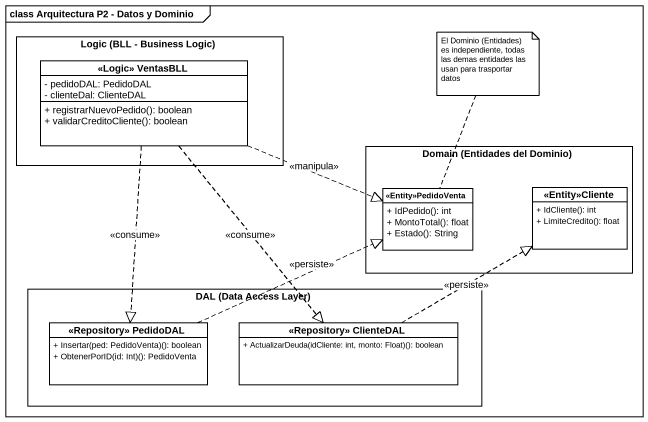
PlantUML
@startuml
mainframe class Arquitectura P2 - Datos y Dominio
hide circle
hide empty members
skinparam classAttributeIconSize 0
rectangle "Logic (BLL - Business Logic)" as Logic_BLL_Business_Logic {
  class "<<Logic>> VentasBLL" as Logic_VentasBLL {
    - pedidoDAL: PedidoDAL
    - clienteDal: ClienteDAL
    + registrarNuevoPedido(): boolean
    + validarCreditoCliente(): boolean
  }
}
rectangle "Domain (Entidades del Dominio)" as Domain_Entidades_del_Dominio {
  class "<<Entity>>PedidoVenta" as Entity_PedidoVenta {
    + IdPedido(): int
    + MontoTotal(): float
    + Estado(): String
  }
  class "<<Entity>>Cliente" as Entity_Cliente {
    + IdCliente(): int
    + LimiteCredito(): float
  }
}
rectangle "DAL (Data Access Layer)" as DAL_Data_Access_Layer {
  class "<<Repository>> PedidoDAL" as Repository_PedidoDAL {
    + Insertar(ped: PedidoVenta)(): boolean
    + ObtenerPorID(id: Int)(): PedidoVenta
  }
  class "<<Repository>> ClienteDAL" as Repository_ClienteDAL {
    + ActualizarDeuda(idCliente: int, monto: Float)(): boolean
  }
}
Logic_VentasBLL .right.|> Entity_PedidoVenta : <<manipula>>
Logic_VentasBLL ..|> Repository_PedidoDAL : <<consume>>
Logic_VentasBLL ..|> Repository_ClienteDAL : <<consume>>
Repository_PedidoDAL .right.|> Entity_PedidoVenta : <<persiste>>
Repository_ClienteDAL .right.|> Entity_Cliente : <<persiste>>
note top of Entity_PedidoVenta : El Dominio (Entidades) es independiente, todas las demas entidades las usan para trasportar datos
@enduml
